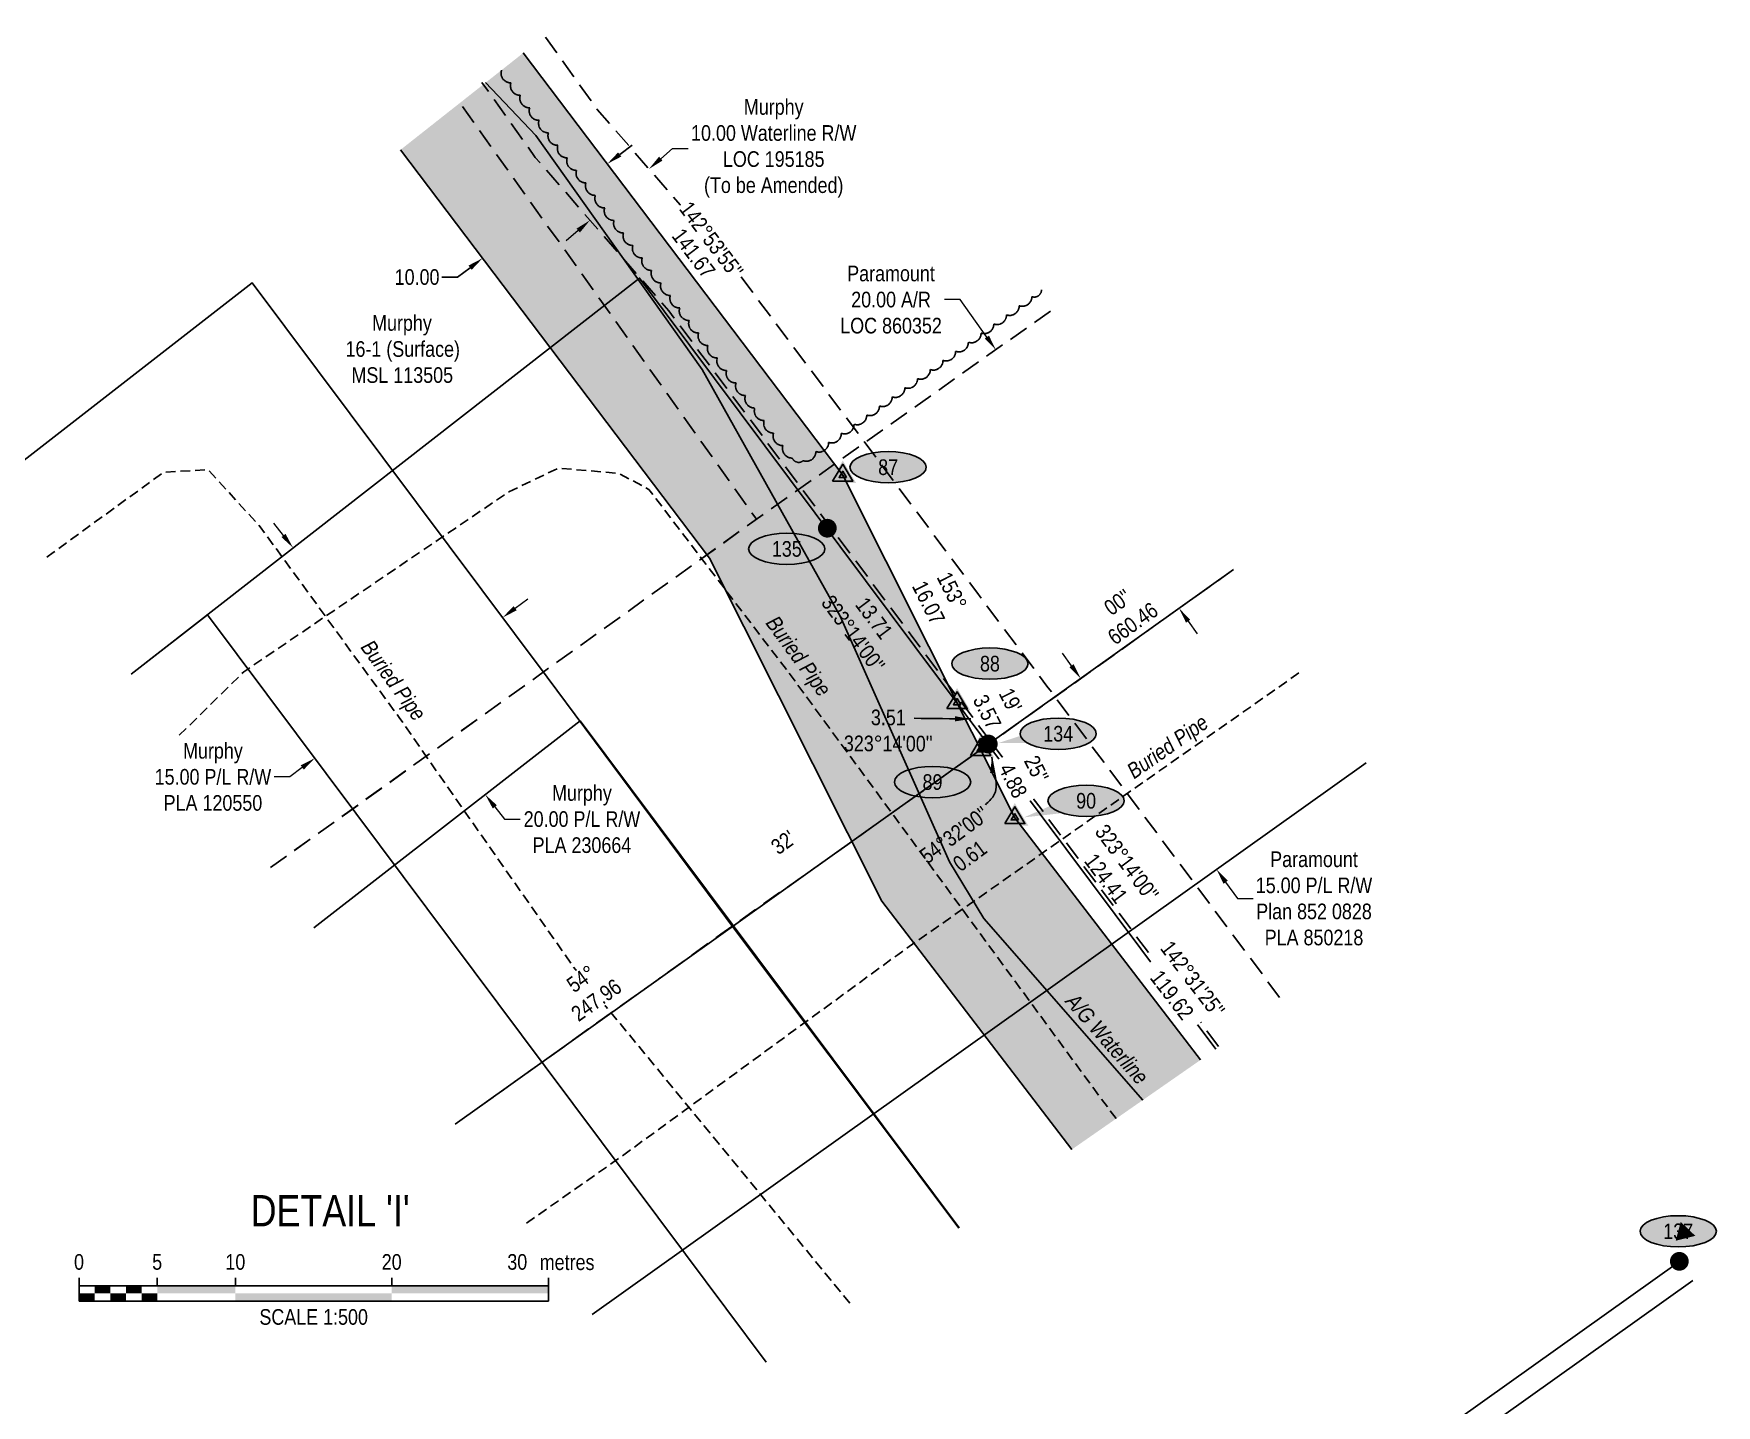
# Model space of a CAD drawing. Extents: x 519217 to 529401, y 6048073 to 6055420.
# Drawn here: x 527043 to 528119, y 6050866 to 6051743 of the extents above; entities that cross this region are included whole.
import ezdxf
from ezdxf.enums import TextEntityAlignment as Align

# ---------------------------------------------------------------- set-up
doc = ezdxf.new("R2010")
doc.units = 0
doc.header["$LTSCALE"] = 5
doc.header["$PDSIZE"] = 0.5
for name, pattern in [('0', [1, 1, 0]), ('foc-ACCESSROAD', [3.75, 2.5, -1.25]), ('UG_PIPE', [1.875, 1.25, -0.625])]:
    doc.linetypes.add(name, pattern=pattern)
doc.layers.get('Defpoints').update_dxf_attribs({"color": 9})
for name, color, linetype in [('AS-PIPE-AG', 44, 'Continuous'), ('AS-PIPE-UG', 44, 'UG_PIPE'), ('AS-PIPE-UG-T', 44, 'Continuous'), ('C-AR', 13, 'foc-ACCESSROAD'), ('C-RW', 13, 'Continuous'), ('C-WS', 13, 'foc-ACCESSROAD'), ('DETAIL-T', 7, 'Continuous'), ('F-AR', 190, 'foc-ACCESSROAD'), ('F-RW', 190, 'Continuous'), ('L-BD', 7, 'Continuous'), ('L-BD1', 253, 'Continuous'), ('L-MON', 1, 'Continuous'), ('P-ELEVATION', 7, 'Continuous'), ('P-PROPOSED', 10, 'Continuous'), ('P-PROPOSED-H', 21, 'Continuous'), ('P-STATION', 7, 'Continuous'), ('P-TXT', 4, 'Continuous'), ('T-BUSH', 110, '0')]:
    doc.layers.add(name, color=color, linetype=linetype)
for name, color, linetype, lineweight in [('C-RW-T', 13, 'Continuous', 9), ('C-WS-T', 13, 'Continuous', 9), ('F-AR-T', 190, 'Continuous', 9), ('F-RW-T', 190, 'Continuous', 9)]:
    doc.layers.add(name, color=color, linetype=linetype, lineweight=lineweight)
doc.styles.add('80', font='ARIALN.TTF', dxfattribs={"height": 10})
doc.styles.add('80CG', font='ARIALN.TTF', dxfattribs={"height": 10})
doc.styles.add('80L', font='ARIALN.TTF', dxfattribs={"height": 10})
doc.dimstyles.new('Compass 5 000', dxfattribs={"dimscale": 5, "dimtxt": 9, "dimasz": 2, "dimexe": 0.2, "dimexo": 0.0625, "dimgap": 0.5, "dimtad": 0, "dimtih": 1, "dimtoh": 1, "dimzin": 0, "dimdsep": 46, "dimtxsty": '80CG', "dimcen": 0.1, "dimse1": 1, "dimse2": 1, "dimclrd": 256, "dimclrt": 256, "dimaunit": 1, "dimadec": 4, "dimazin": 0, "dimtfac": 0.06, "dimtofl": 0, "dimtmove": 0, "dimatfit": 1, "dimfxl": 0.2, "dimtolj": 1, "dimtzin": 0, "dimlwd": -1, "dimarcsym": 0})

# ---------------------------------------------------------------- blocks, each defined once
blk = doc.blocks.new('fdia')
at = {"color": 255, "const_width": 1}
blk.add_lwpolyline([(-0.5, 0, 1), (0.5, 0, 1)], format="xyb", close=True, dxfattribs=at)
blk = doc.blocks.new('Fdiaa')
blk.add_blockref('fdia', (0, 0))
blk = doc.blocks.new('fdib')
at = {"color": 1, "const_width": 1.6}
blk.add_lwpolyline([(-0.4, 0, 1), (0.4, 0, 1)], format="xyb", close=True, dxfattribs=at)
at = {"color": 1}
blk.add_circle((0, 0), 0.8, dxfattribs=at)
blk = doc.blocks.new('Fdibb')
blk.add_blockref('fdib', (0, 0))
blk = doc.blocks.new('fdicc')
for name in ['Fdibb', 'Fdiaa']:
    blk.add_blockref(name, (0, 0))
blk = doc.blocks.new('FDI')
blk.add_blockref('fdicc', (0, 0))
blk = doc.blocks.new('TRIA')
blk.add_hatch(color=255).paths.add_polyline_path([(-0.04, 1.52), (-1.47, -0.87), (1.39, -0.87)])
blk = doc.blocks.new('Hybrid_EC')
at = {"color": 251}
for points in [[(-1.3, -0.74), (0, 1.42), (1.3, -0.74)], [(0.47, -0.26), (0, 0.53), (-0.47, -0.26)]]:
    blk.add_lwpolyline(points, close=True, dxfattribs=at)
at = {"layer": 'Defpoints'}
blk.add_circle((0, 0), 0.05, dxfattribs=at)
at = {"xscale": 1.2, "yscale": 1.2, "zscale": 1.2}
blk.add_blockref('TRIA', (0.05, 0.06), dxfattribs=at)
blk = doc.blocks.new('*D583')
at = {"layer": 'Defpoints', "color": 0, "transparency": 16777216}
for p in [(527693.7, 6051565.9), (527810.9, 6051400.6), (527775.6, 6051375.6)]:
    blk.add_point(p, dxfattribs=at)
at = {"layer": 'F-AR-T', "transparency": 16777216}
for p, q in [((527635.6, 6051573), (527625.6, 6051573)), ((527652.6, 6051549), (527635.6, 6051573)), ((527781.4, 6051367.5), (527787.1, 6051359.3))]:
    blk.add_line(p, q, dxfattribs=at)
for points in [[(527654, 6051550), (527651.3, 6051548.1), (527658.4, 6051540.9)], [(527782.7, 6051368.4), (527780, 6051366.5), (527775.6, 6051375.6)]]:
    blk.add_solid(points, dxfattribs=at)
at = {"layer": 'F-AR-T', "transparency": 16777216, "insert": (527591.4, 6051573), "char_height": 10, "attachment_point": 5, "style": '80CG'}
blk.add_mtext('\\A1;Paramount\\P20.00 A/R\\PLOC 860352', dxfattribs=at)
blk = doc.blocks.new('*D584')
at = {"layer": 'Defpoints', "color": 0, "transparency": 16777216}
for p in [(527712.6, 6051330.9), (527799.5, 6051208.7), (527799.6, 6051208.8)]:
    blk.add_point(p, dxfattribs=at)
at = {"layer": 'F-RW-T', "transparency": 16777216}
for p, q in [((527706.8, 6051339), (527701, 6051347.1)), ((527805.3, 6051200.6), (527812.8, 6051190.2)), ((527812.8, 6051190.2), (527822.8, 6051190.2))]:
    blk.add_line(p, q, dxfattribs=at)
for points in [[(527708.1, 6051340), (527705.4, 6051338), (527712.6, 6051330.9)], [(527806.7, 6051201.6), (527804, 6051199.6), (527799.5, 6051208.7)]]:
    blk.add_solid(points, dxfattribs=at)
at = {"layer": 'F-RW-T', "transparency": 16777216, "insert": (527861.8, 6051190.2), "char_height": 10, "attachment_point": 5, "style": '80CG'}
blk.add_mtext('\\A1;Paramount\\P15.00 P/L R/W\\PPlan 852 0828\\PPLA 850218', dxfattribs=at)
blk = doc.blocks.new('*D585')
at = {"layer": 'C-RW-T', "transparency": 16777216}
for p, q in [((527351.1, 6051375.8), (527359.1, 6051381.8)), ((527207, 6051267.9), (527197, 6051267.9)), ((527215, 6051273.9), (527207, 6051267.9))]:
    blk.add_line(p, q, dxfattribs=at)
for points in [[(527350.1, 6051377.1), (527352.1, 6051374.4), (527343.1, 6051369.8)], [(527214, 6051275.3), (527216, 6051272.6), (527223, 6051279.9)]]:
    blk.add_solid(points, dxfattribs=at)
at = {"layer": 'Defpoints', "color": 0, "transparency": 16777216}
for p in [(527338.1, 6051376.4), (527218, 6051286.6), (527223, 6051279.9)]:
    blk.add_point(p, dxfattribs=at)
at = {"layer": 'C-RW-T', "transparency": 16777216, "insert": (527157.9, 6051267.9), "char_height": 10, "attachment_point": 5, "style": '80CG'}
blk.add_mtext('\\A1;Murphy\\P15.00 P/L R/W\\PPLA 120550', dxfattribs=at)
blk = doc.blocks.new('*D586')
at = {"layer": 'C-RW-T', "transparency": 16777216}
for p, q in [((527203, 6051422.2), (527196.9, 6051430.1)), ((527338.1, 6051248.8), (527344.3, 6051240.9)), ((527344.3, 6051240.9), (527354.3, 6051240.9))]:
    blk.add_line(p, q, dxfattribs=at)
for points in [[(527204.3, 6051423.3), (527201.7, 6051421.2), (527209.1, 6051414.4)], [(527339.4, 6051249.8), (527336.8, 6051247.7), (527332, 6051256.6)]]:
    blk.add_solid(points, dxfattribs=at)
at = {"layer": 'Defpoints', "color": 0, "transparency": 16777216}
for p in [(527224.5, 6051426.3), (527209.1, 6051414.4), (527347.4, 6051268.6)]:
    blk.add_point(p, dxfattribs=at)
at = {"layer": 'C-RW-T', "transparency": 16777216, "insert": (527393.8, 6051240.9), "char_height": 10, "attachment_point": 5, "style": '80CG'}
blk.add_mtext('\\A1;Murphy\\P20.00 P/L R/W\\PPLA 230664', dxfattribs=at)
blk = doc.blocks.new('*D587')
at = {"layer": 'Defpoints', "color": 0, "transparency": 16777216}
for p in [(527405.6, 6051665.6), (527325.9, 6051605.3), (527330.3, 6051599.5)]:
    blk.add_point(p, dxfattribs=at)
at = {"layer": 'P-TXT', "transparency": 16777216}
for p, q in [((527418, 6051665.8), (527425.9, 6051671.8)), ((527322.3, 6051593.4), (527314.3, 6051587.4)), ((527314.3, 6051587.4), (527304.3, 6051587.4))]:
    blk.add_line(p, q, dxfattribs=at)
for points in [[(527416.9, 6051667.1), (527419, 6051664.5), (527410, 6051659.8)], [(527321.3, 6051594.8), (527323.3, 6051592.1), (527330.3, 6051599.5)]]:
    blk.add_solid(points, dxfattribs=at)
at = {"layer": 'P-TXT', "transparency": 16777216, "insert": (527288.4, 6051587.4), "char_height": 10, "attachment_point": 5, "style": '80CG'}
blk.add_mtext('\\A1;10.00', dxfattribs=at)
blk = doc.blocks.new('*U588')
at = {"color": 0}
for p, q in [((-150, 0), (-150, 15)), ((-100, 10), (-100, 15)), ((-50, 10), (-50, 15)), ((50, 10), (50, 15)), ((150.2, 0), (150.2, 15)), ((-150, 10), (150.2, 10)), ((-150, 0), (150.2, 0))]:
    blk.add_line(p, q, dxfattribs=at)
for points in [[(-150, 5), (-140, 5), (-150, 0), (-140, 0)], [(-140, 10), (-130, 10), (-140, 5), (-130, 5)], [(-130, 5), (-120, 5), (-130, 0), (-120, 0)], [(-120, 10), (-110, 10), (-120, 5), (-110, 5)], [(-110, 5), (-100, 5), (-110, 0), (-100, 0)], [(-100, 10), (-50, 10), (-100, 5), (-50, 5)], [(-50, 5), (50, 5), (-50, 0), (50, 0)], [(50, 10), (150.2, 10), (50, 5), (150.2, 5)]]:
    blk.add_solid(points, dxfattribs=at)
at = {"color": 0, "style": '80'}
blk.add_text('metres', height=10, dxfattribs=at).set_placement((162.2, 20), align=Align.CENTER)
at = {"color": 0, "char_height": 10, "style": '80'}
for s, insert, attachment_point in [('0', (-150, 30.2), 2), ('5', (-100, 30.2), 2), ('10', (-50, 30.2), 2), ('20', (50, 30.2), 2), ('30', (136.7, 30.2), 3), ('SCALE 1:500', (0.1, -5), 2)]:
    blk.add_mtext(s, dxfattribs=dict(at, insert=insert, attachment_point=attachment_point))
blk = doc.blocks.new('*U630')
at = {"layer": 'P-ELEVATION'}
h = blk.add_hatch(color=111, dxfattribs=at)
h.dxf.hatch_style = 1
edge = h.paths.add_edge_path()
edge.add_ellipse((0, 0), major_axis=(-24.4, 0), ratio=0.410256, start_angle=0, end_angle=360)
at = {"layer": 'P-ELEVATION', "color": 7, "flags": 128}
blk.add_lwpolyline([(0, 0, 12.5, 0, 0), (13.4, 4.3, 0, 0, 0)], format="xyseb", dxfattribs=at)
at = {"layer": 'P-ELEVATION', "color": 7}
blk.add_ellipse((0, 0), major_axis=(-24.4, 0), ratio=0.410256, dxfattribs=at)
at = {"layer": 'P-ELEVATION', "style": '80'}
blk.add_attdef('ELEVATION', text='', height=10, dxfattribs=at).set_placement((0, 0), align=Align.MIDDLE_CENTER)
blk = doc.blocks.new('*U631')
at = {"layer": 'P-ELEVATION'}
h = blk.add_hatch(color=111, dxfattribs=at)
h.dxf.hatch_style = 1
edge = h.paths.add_edge_path()
edge.add_ellipse((0, 0), major_axis=(-24.4, 0), ratio=0.410256, start_angle=0, end_angle=360)
at = {"layer": 'P-ELEVATION', "color": 7, "flags": 128}
blk.add_lwpolyline([(0, 0, 12.5, 0, 0), (-38.1, -5.9, 0, 0, 0)], format="xyseb", dxfattribs=at)
at = {"layer": 'P-ELEVATION', "color": 7}
blk.add_ellipse((0, 0), major_axis=(-24.4, 0), ratio=0.410256, dxfattribs=at)
at = {"layer": 'P-ELEVATION', "style": '80'}
blk.add_attdef('ELEVATION', text='', height=10, dxfattribs=at).set_placement((0, 0), align=Align.MIDDLE_CENTER)
blk = doc.blocks.new('*U632')
at = {"layer": 'P-ELEVATION'}
h = blk.add_hatch(color=111, dxfattribs=at)
h.dxf.hatch_style = 1
edge = h.paths.add_edge_path()
edge.add_ellipse((0, 0), major_axis=(-24.4, 0), ratio=0.410256, start_angle=0, end_angle=360)
at = {"layer": 'P-ELEVATION', "color": 7, "flags": 128}
blk.add_lwpolyline([(0, 0, 12.5, 0, 0), (24.6, 14.4, 0, 0, 0)], format="xyseb", dxfattribs=at)
at = {"layer": 'P-ELEVATION', "color": 7}
blk.add_ellipse((0, 0), major_axis=(-24.4, 0), ratio=0.410256, dxfattribs=at)
at = {"layer": 'P-ELEVATION', "style": '80'}
blk.add_attdef('ELEVATION', text='', height=10, dxfattribs=at).set_placement((0, 0), align=Align.MIDDLE_CENTER)
blk = doc.blocks.new('*U633')
at = {"layer": 'P-ELEVATION'}
h = blk.add_hatch(color=111, dxfattribs=at)
h.dxf.hatch_style = 1
edge = h.paths.add_edge_path()
edge.add_ellipse((0, 0), major_axis=(-24.4, 0), ratio=0.410256, start_angle=0, end_angle=360)
at = {"layer": 'P-ELEVATION', "color": 7, "flags": 128}
blk.add_lwpolyline([(0, 0, 12.5, 0, 0), (-39.7, -10.6, 0, 0, 0)], format="xyseb", dxfattribs=at)
at = {"layer": 'P-ELEVATION', "color": 7}
blk.add_ellipse((0, 0), major_axis=(-24.4, 0), ratio=0.410256, dxfattribs=at)
at = {"layer": 'P-ELEVATION', "style": '80'}
blk.add_attdef('ELEVATION', text='', height=10, dxfattribs=at).set_placement((0, 0), align=Align.MIDDLE_CENTER)
blk = doc.blocks.new('*U634')
at = {"layer": 'P-ELEVATION'}
h = blk.add_hatch(color=111, dxfattribs=at)
h.dxf.hatch_style = 1
edge = h.paths.add_edge_path()
edge.add_ellipse((0, 0), major_axis=(-24.4, 0), ratio=0.410256, start_angle=0, end_angle=360)
at = {"layer": 'P-ELEVATION', "color": 7, "flags": 128}
blk.add_lwpolyline([(0, 0, 12.5, 0, 0), (10.9, -2.9, 0, 0, 0)], format="xyseb", dxfattribs=at)
at = {"layer": 'P-ELEVATION', "color": 7}
blk.add_ellipse((0, 0), major_axis=(-24.4, 0), ratio=0.410256, dxfattribs=at)
at = {"layer": 'P-ELEVATION', "style": '80'}
blk.add_attdef('ELEVATION', text='', height=10, dxfattribs=at).set_placement((0, 0), align=Align.MIDDLE_CENTER)
blk = doc.blocks.new('*D757')
at = {"layer": 'C-RW-T', "transparency": 16777216}
for p, q in [((527444.2, 6051663.1), (527451.7, 6051669.7)), ((527451.7, 6051669.7), (527461.7, 6051669.7)), ((527391.4, 6051617.2), (527383.8, 6051610.6))]:
    blk.add_line(p, q, dxfattribs=at)
for points in [[(527443.1, 6051664.4), (527445.3, 6051661.9), (527436.6, 6051656.5)], [(527390.3, 6051618.4), (527392.5, 6051615.9), (527398.9, 6051623.7)]]:
    blk.add_solid(points, dxfattribs=at)
at = {"layer": 'Defpoints', "color": 0, "transparency": 16777216}
for p in [(527433.4, 6051660.3), (527436.6, 6051656.5), (527395.7, 6051627.5)]:
    blk.add_point(p, dxfattribs=at)
at = {"layer": 'C-RW-T', "transparency": 16777216, "insert": (527516.4, 6051669.7), "char_height": 10, "attachment_point": 5, "style": '80CG'}
blk.add_mtext('\\A1;Murphy\\P10.00 Waterline R/W\\PLOC 195185 \\P(To be Amended)', dxfattribs=at)

msp = doc.modelspace()

# ---------------------------------------------------------------- hatches: boundary and pattern name
at = {"layer": 'P-PROPOSED-H'}
h = msp.add_hatch(color=256, dxfattribs=at)
h.dxf.hatch_style = 1
h.paths.add_polyline_path([(527707.08, 6051029.826), (527789.225, 6051086.954), (527670.54, 6051241.762), (527560.535, 6051460.707), (527356.325, 6051730.713), (527277.832, 6051668.804), (527475.319, 6051407.688), (527585.471, 6051188.449)])

# ---------------------------------------------------------------- linework, layer by layer
at = {"layer": 'AS-PIPE-AG', "flags": 128}
msp.add_lwpolyline([(527752.429, 6051061.364), (527650.642, 6051177.4), (527628.712, 6051213.7), (527558.982, 6051370.71), (527470.612, 6051528.37), (527364.242, 6051677.92), (527332.231, 6051711.709)], dxfattribs=at)
at = {"layer": 'AS-PIPE-UG', "flags": 128}
for points in [[(527051.721, 6051408.365), (527055.832, 6051411.41), (527126.282, 6051462.63), (527154.792, 6051464.29), (527188.152, 6051427.78), (527276.882, 6051305.92), (527388.482, 6051146.3), (527565.308, 6050931.231)], [(527735.326, 6051049.47), (527725.902, 6051062), (527526.122, 6051334.45), (527436.572, 6051451.68), (527417.412, 6051461.92), (527378.772, 6051465.29), (527347.162, 6051450.23), (527177.662, 6051335.13), (527134.817, 6051293.006)], [(527358.375, 6050982.65), (527418.422, 6051024.78), (527595.652, 6051154.25), (527854.56, 6051336.026)]]:
    msp.add_lwpolyline(points, dxfattribs=at)
at = {"layer": 'C-AR', "flags": 128}
for points in [[(527370.579, 6051740.869), (527403.517, 6051694.642), (527456.545, 6051633.673), (527456.732, 6051633.459)], [(527800.806, 6051095.611), (527650.306, 6051296.947), (527605.417, 6051356.993), (527544.584, 6051438.386), (527449.319, 6051565.827), (527363.967, 6051663.957), (527329.846, 6051711.845)], [(527495.548, 6051587.52), (527585.405, 6051467.31), (527646.172, 6051386.017), (527691.06, 6051325.968), (527840.87, 6051125.56)]]:
    msp.add_lwpolyline(points, dxfattribs=at)
at = {"layer": 'C-RW', "flags": 128}
for points in [[(527017.808, 6051455.444), (527182.95, 6051583.753), (527371.641, 6051331.584), (527491.903, 6051169.817), (527582.208, 6051049.707), (527634.696, 6050979.487)], [(527799.126, 6051093.84), (527430.63, 6051586.835), (527105.53, 6051333.664)], [(527511.54, 6050893.838), (527460.049, 6050962.725), (527370.302, 6051082.838), (527249.315, 6051244.745), (527154.448, 6051371.504), (527105.652, 6051333.494)], [(527222.447, 6051171.352), (527392.586, 6051303.848), (527634.918, 6050979.642)]]:
    msp.add_lwpolyline(points, dxfattribs=at)
at = {"layer": 'C-WS', "flags": 128}
msp.add_lwpolyline([(527194.679, 6051209.902), (527505.462, 6051432.634), (527315.785, 6051698.738)], dxfattribs=at)
at = {"layer": 'F-AR', "flags": 128}
for points in [[(527194.679, 6051209.902), (527240.093, 6051242.221), (527361.856, 6051329.714), (527497.805, 6051427.208), (527695.788, 6051567.495)], [(527810.436, 6051400.433), (527563.731, 6051224.753), (527482.556, 6051167.332), (527441.607, 6051137.786), (527361.018, 6051080.397), (527312.73, 6051046.017)]]:
    msp.add_lwpolyline(points, dxfattribs=at)
at = {"layer": 'F-RW', "flags": 128}
for points in [[(527312.73, 6051046.017), (527810.315, 6051400.498)], [(527895.16, 6051276.865), (527400.358, 6050924.366)], [(528104.052, 6050946.037), (527364.07, 6050418.871), (527098.99, 6050229.574), (527074.545, 6050212.17), (527060.447, 6050202.132), (527055.623, 6050198.697), (527058.795, 6050165.625), (527059.988, 6050153.186), (527048.762, 6050152.11), (527045.064, 6050151.756), (527044.968, 6050152.754), (527043.486, 6050168.211), (527042.202, 6050181.595), (527040.659, 6050197.686), (527039.873, 6050205.887), (527058.795, 6050219.359), (527065.85, 6050224.382), (527090.296, 6050241.786), (527355.371, 6050431.082), (528095.353, 6050958.248)]]:
    msp.add_lwpolyline(points, dxfattribs=at)
at = {"layer": 'P-PROPOSED', "flags": 128}
for points in [[(527789.225, 6051086.954), (527670.54, 6051241.762), (527560.535, 6051460.707), (527356.325, 6051730.713)], [(527277.832, 6051668.804), (527475.319, 6051407.688), (527585.471, 6051188.449), (527707.08, 6051029.826)]]:
    msp.add_lwpolyline(points, dxfattribs=at)
at = {"layer": 'T-BUSH', "flags": 128}
msp.add_lwpolyline([(527342.389, 6051719.628, 0.52056705), (527348.386, 6051711.632, 0.52056705), (527354.382, 6051703.635, 0.52056705), (527360.379, 6051695.639, 0.52056705), (527366.375, 6051687.643, 0.52056705), (527372.371, 6051679.646, 0.52056705), (527378.368, 6051671.65, 0.52056705), (527384.364, 6051663.654, 0.52056705), (527390.361, 6051655.658, 0.52056705), (527396.357, 6051647.661, 0.52056705), (527402.354, 6051639.665, 0.52056705), (527408.35, 6051631.669, 0.52056705), (527414.347, 6051623.673, 0.52056705), (527420.343, 6051615.676, 0.52056705), (527426.339, 6051607.68, 0.52056705), (527432.336, 6051599.684, 0.52056705), (527438.332, 6051591.687, 0.52056705), (527444.329, 6051583.691, 0.52056705), (527450.325, 6051575.695, 0.52056705), (527456.322, 6051567.699, 0.52056705), (527462.318, 6051559.702, 0.52056705), (527468.314, 6051551.706, 0.52056705), (527474.311, 6051543.71, 0.52056705), (527480.307, 6051535.714, 0.52056705), (527486.304, 6051527.717, 0.52056705), (527492.3, 6051519.721, 0.52056705), (527498.297, 6051511.725, 0.52056705), (527504.293, 6051503.728, 0.52056705), (527510.289, 6051495.732, 0.52056705), (527516.286, 6051487.736, 0.52056705), (527522.282, 6051479.74, 0.52056705), (527528.279, 6051471.743, 0.52056705), (527535.247, 6051470.063, 0.52056705), (527543.369, 6051475.888, 0.52056705), (527551.491, 6051481.713, 0.52056705), (527559.613, 6051487.537, 0.52056705), (527567.736, 6051493.362, 0.52056705), (527575.858, 6051499.187, 0.52056705), (527583.98, 6051505.011, 0.52056705), (527592.102, 6051510.836, 0.52056705), (527600.224, 6051516.661, 0.52056705), (527608.347, 6051522.485, 0.52056705), (527616.469, 6051528.31, 0.52056705), (527624.591, 6051534.135, 0.52056705), (527632.713, 6051539.959, 0.52056705), (527640.836, 6051545.784, 0.52056705), (527648.958, 6051551.609, 0.52056705), (527657.08, 6051557.433, 0.52056705), (527665.202, 6051563.258, 0.52056705), (527673.325, 6051569.083, 0.52056705), (527681.447, 6051574.907, 0.52056705), (527687.547, 6051579.282, 0.52056705)], format="xyb", dxfattribs=at)

# ---------------------------------------------------------------- block references
at = {"layer": 'L-BD', "xscale": 0.99948772, "yscale": 0.99948772, "zscale": 0.99948772}
msp.add_blockref('*U588', (527222.197, 6050932.694), dxfattribs=at)
at = {"layer": 'L-MON', "xscale": 4.997438599999936, "yscale": 4.997438599999936, "zscale": 4.997438599999936}
for name, p in [('Hybrid_EC', (527560.535, 6051460.707)), ('FDI', (527550.662, 6051426.9)), ('Hybrid_EC', (527633.592, 6051315.3)), ('FDI', (528095.353, 6050958.248))]:
    msp.add_blockref(name, p, dxfattribs=at)
at = {"layer": 'P-STATION', "xscale": 0.99948772, "yscale": 0.99948772, "zscale": 0.99948772}
for name, p, values in [('*U630', (527589.549, 6051465.893), {'ELEVATION': '87'}), ('*U630', (527524.746, 6051413.679), {'ELEVATION': '135'}), ('*U630', (527654.635, 6051340.316), {'ELEVATION': '88'}), ('*U632', (527617.917, 6051264.635), {'ELEVATION': '89'}), ('*U634', (528094.638, 6050977.437), {'ELEVATION': '137'})]:
    msp.add_blockref(name, p, dxfattribs=at).add_auto_attribs(values)

# ---------------------------------------------------------------- texts
at = {"layer": 'AS-PIPE-UG-T', "char_height": 9.99488, "attachment_point": 1, "style": '80L'}
for s, width, insert, rotation in [('{\\fArial Narrow|b0|i1|c0|p34;Buried Pipe}', 59.03588, (527518.905, 6051372.029), 306.251558), ('{\\fArial Narrow|b0|i1|c0|p34;Buried Pipe}', 75.20914, (527260.006, 6051356.542), 306.05951), ('{\\fArial Narrow|b0|i1|c0|p34;Buried Pipe}', 75.20914, (527741.051, 6051274.431), 35.072283), ('{\\fArial Narrow|b0|i1|c0|p34;A/G Waterline}', 75.20914, (527709.856, 6051130.535), 311.25744)]:
    msp.add_mtext_dynamic_manual_height_columns(s, width=width, gutter_width=50, heights=[0], dxfattribs=dict(at, insert=insert, rotation=rotation))
at = {"layer": 'C-WS-T', "insert": (527237.112, 6051563.12), "char_height": 9.99488, "attachment_point": 1, "style": '80L'}
msp.add_mtext_dynamic_manual_height_columns('\\pi22.551;Murphy\\P\\pi5.5334;16-1 (Surface)\\P\\pi9.3615;MSL 113505', width=82.32623, gutter_width=50, heights=[0], dxfattribs=at)
at = {"layer": 'DETAIL-T', "color": 3, "insert": (527232.851, 6050990.612), "char_height": 19.9898, "width": 223.74335, "attachment_point": 5, "style": '80CG'}
msp.add_mtext("DETAIL 'I'", dxfattribs=at)
at = {"layer": 'L-BD1', "style": '80L'}
for s, height, rotation, p in [("142°53'55''", 9.99488, 307.1008, (527476.616, 6051611.264)), ('141.67', 9.9949, 307.1008, (527465.257, 6051602.672)), ("32'", 9.9949, 35.332, (527522.514, 6051226.086))]:
    msp.add_text(s, height=height, rotation=rotation, dxfattribs=at).set_placement(p, align=Align.MIDDLE)
at = {"layer": 'L-BD1', "char_height": 9.9949, "attachment_point": 2, "rotation": 296.6764, "style": '80L'}
for s, insert, width in [('153° 16.07', (527634.798, 6051389.069), 34.49038), ("19' 3.57", (527672.258, 6051319.19), 30.2011)]:
    msp.add_mtext(s, dxfattribs=dict(at, insert=insert, width=width))
at = {"layer": 'L-BD1', "char_height": 9.99488, "attachment_point": 2, "style": '80L', "bg_fill": 1, "box_fill_scale": 1.1, "bg_fill_color": 21, "bg_fill_transparency": 0}
for s, insert, width, rotation in [("13.71\\P323°14'00''", (527584.579, 6051372.384), 45.74451, 306.7672), ("3.51 323°14'00''", (527589.675, 6051310.931), 56.77286, 359.839253)]:
    msp.add_mtext(s, dxfattribs=dict(at, insert=insert, width=width, rotation=rotation))

# ---------------------------------------------------------------- dimensions: what is measured, and where the dimension line sits
at = {"layer": 'C-RW-T'}
dim = msp.add_aligned_dim(p1=(527395.657, 6051627.522), p2=(527433.368, 6051660.321), distance=-5, text='Murphy\\P10.00 Waterline R/W\\PLOC 195185 \\P(To be Amended)', dimstyle='Compass 5 000', dxfattribs=at)
dim.commit()
dim.dimension.update_dxf_attribs({"geometry": '*D757', "text_midpoint": (527516.419, 6051669.674)})
for base, p1, p2, angle, text, picture, middle in [((527209.147, 6051414.355), (527347.367, 6051268.634), (527224.547, 6051426.348), 127.909658, 'Murphy\\P20.00 P/L R/W\\PPLA 230664', '*D586', (527393.795, 6051240.861)), ((527222.989, 6051279.921), (527338.089, 6051376.423), (527218.019, 6051286.562), 216.811095, 'Murphy\\P15.00 P/L R/W\\PPLA 120550', '*D585', (527157.89, 6051267.937))]:
    dim = msp.add_linear_dim(base=base, p1=p1, p2=p2, angle=angle, text=text, dimstyle='Compass 5 000', dxfattribs=at)
    dim.commit()
    dim.dimension.update_dxf_attribs({"geometry": picture, "text_midpoint": middle, "dimtype": 161})
at = {"layer": 'P-TXT'}
dim = msp.add_linear_dim(base=(527330.262, 6051599.481), p1=(527405.598, 6051665.564), p2=(527325.881, 6051605.273), angle=217.100806, text='10.00', dimstyle='Compass 5 000', dxfattribs=at)
dim.commit()
dim.dimension.update_dxf_attribs({"geometry": '*D587', "text_midpoint": (527288.373, 6051587.417), "dimtype": 161})

# ---------------------------------------------------------------- leaders
at = {"layer": 'L-BD1', "path_type": 1}
msp.add_leader([(527642.31, 6051304.94), (527606.105, 6051305.366)], dimstyle='Compass 5 000', override={"dimgap": 0.5, "dimtad": 0}, dxfattribs=at)

# ---------------------------------------------------------------- next in the draw order: texts
at = {"layer": 'L-BD', "insert": (527746.24, 6051215.979), "char_height": 9.99488, "width": 56.91064, "attachment_point": 2, "rotation": 306.776815, "style": '80L', "bg_fill": 3, "box_fill_scale": 1.1, "bg_fill_color": 256, "bg_fill_transparency": 0}
msp.add_mtext("323°14'00'' 124.41", dxfattribs=at)
at = {"layer": 'L-BD1', "attachment_point": 2, "style": '80L', "bg_fill": 3, "box_fill_scale": 1.1, "bg_fill_color": 256, "bg_fill_transparency": 0}
for s, insert, char_height, width, rotation in [("00'' 660.46", (527733.404, 6051383.657), 9.99488, 34.5775, 35.4653), ('25" 4.88', (527688.816, 6051275.249), 9.9949, 30.62043, 296.6764), ("142°31'25'' 119.62", (527788.234, 6051141.735), 9.99488, 47.91468, 307.4758), ('54° 247.96', (527390.4, 6051142.944), 9.9949, 48.96205, 35.4776)]:
    msp.add_mtext(s, dxfattribs=dict(at, insert=insert, char_height=char_height, width=width, rotation=rotation))

# ---------------------------------------------------------------- next in the draw order: block references
at = {"layer": 'L-MON', "xscale": 4.997438599999936, "yscale": 4.997438599999936, "zscale": 4.997438599999936}
for name, p in [('Hybrid_EC', (527648.651, 6051285.328)), ('FDI', (527653.562, 6051288.95)), ('Hybrid_EC', (527670.54, 6051241.762))]:
    msp.add_blockref(name, p, dxfattribs=at)
at = {"layer": 'P-STATION', "xscale": 0.99948772, "yscale": 0.99948772, "zscale": 0.99948772}
for name, p, values in [('*U631', (527698.238, 6051295.524), {'ELEVATION': '134'}), ('*U633', (527716.11, 6051252.647), {'ELEVATION': '90'})]:
    msp.add_blockref(name, p, dxfattribs=at).add_auto_attribs(values)

# ---------------------------------------------------------------- next in the draw order: texts
at = {"layer": 'L-BD1', "insert": (527628.91, 6051234.882), "char_height": 9.99488, "width": 46.60036, "attachment_point": 2, "rotation": 36.4107, "style": '80L', "bg_fill": 1, "box_fill_scale": 1.1, "bg_fill_color": 21, "bg_fill_transparency": 0}
msp.add_mtext("54°32'00'' 0.61", dxfattribs=at)

# ---------------------------------------------------------------- next in the draw order: dimensions: what is measured, and where the dimension line sits
at = {"layer": 'F-AR-T'}
dim = msp.add_linear_dim(base=(527775.581, 6051375.612), p1=(527693.726, 6051565.927), p2=(527810.895, 6051400.647), angle=305.333382, text='Paramount\\P20.00 A/R\\PLOC 860352', dimstyle='Compass 5 000', dxfattribs=at)
dim.commit()
dim.dimension.update_dxf_attribs({"geometry": '*D583', "text_midpoint": (527591.379, 6051573), "dimtype": 161})
at = {"layer": 'F-RW-T'}
dim = msp.add_linear_dim(base=(527799.547, 6051208.749), p1=(527712.6, 6051330.885), p2=(527799.585, 6051208.776), angle=305.464496, text='Paramount\\P15.00 P/L R/W\\PPlan 852 0828\\PPLA 850218', dimstyle='Compass 5 000', dxfattribs=at)
dim.commit()
dim.dimension.update_dxf_attribs({"geometry": '*D584', "text_midpoint": (527861.849, 6051190.197), "dimtype": 161})

# ---------------------------------------------------------------- next in the draw order: leaders
at = {"layer": 'L-BD1', "path_type": 1}
msp.add_leader([(527655.938, 6051280.447), (527656.965, 6051255.814), (527651.83, 6051250.17)], dimstyle='Compass 5 000', override={"dimgap": 0.5, "dimtad": 0}, dxfattribs=at)

doc.saveas('drawing.dxf')
